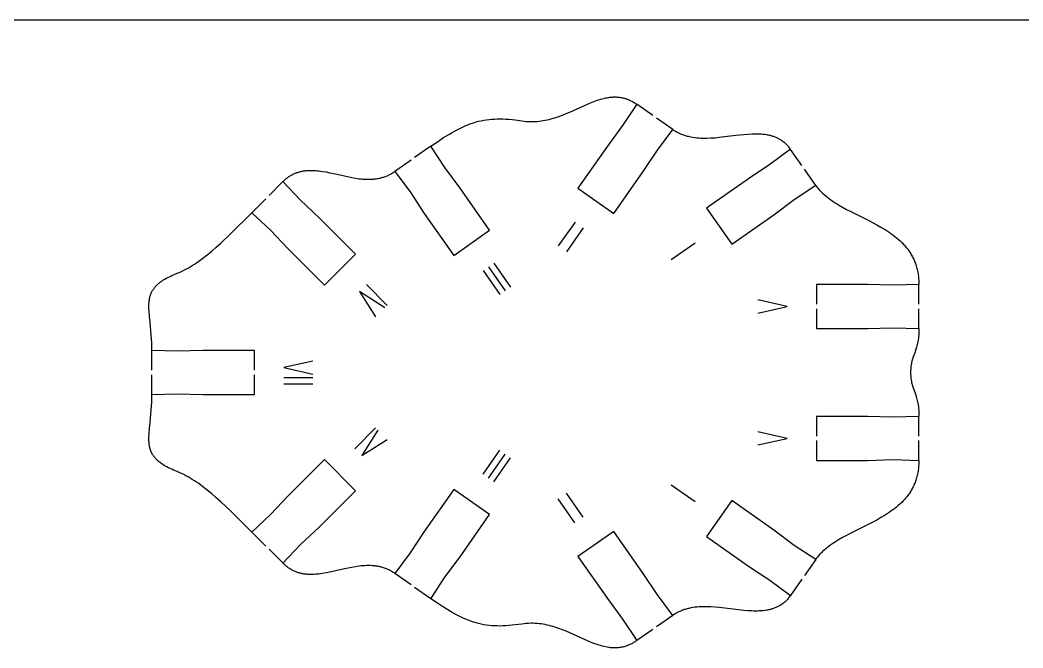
# Model space of a CAD drawing. Extents: x 2 to 222, y 1 to 131.
# Drawn here: x 76.5 to 144.9, y 88.6 to 131.4 of the extents above; entities that cross this region are included whole.
import ezdxf

# ---------------------------------------------------------------- set-up
doc = ezdxf.new("R2010")
doc.units = 0
doc.header["$MEASUREMENT"] = 0
doc.layers.add('DEFAULT', color=18, linetype='CONTINUOUS')

msp = doc.modelspace()

# ---------------------------------------------------------------- linework, layer by layer
at = {"layer": 'DEFAULT', "color": 1}
for p, q in [((209.375, 131.387), (13.675, 131.387)), ((118.545, 125.644), (117.582, 124.183)), ((119.649, 124.868), (118.545, 125.644)), ((121, 123.922), (119.896, 124.698)), ((117.582, 124.183), (116.538, 122.779)), ((119.956, 122.518), (121, 123.926)), ((104.494, 122.783), (103.386, 122.01)), ((105.454, 121.319), (104.49, 122.779)), ((116.538, 122.779), (114.531, 119.911)), ((129.037, 122.568), (127.633, 121.527)), ((129.809, 121.456), (129.037, 122.564)), ((103.143, 121.837), (102.035, 121.061)), ((118.993, 121.058), (119.956, 122.518)), ((106.498, 119.915), (105.454, 121.319)), ((127.633, 121.527), (126.169, 120.564)), ((130.758, 120.105), (129.982, 121.213)), ((102.035, 121.061), (103.079, 119.657)), ((116.986, 118.193), (118.993, 121.058)), ((126.169, 120.564), (123.304, 118.553)), ((94.398, 120.366), (93.445, 119.41)), ((95.6, 119.093), (94.398, 120.366)), ((108.505, 117.047), (106.498, 119.915)), ((114.531, 119.911), (116.986, 118.193)), ((129.294, 119.149), (130.758, 120.112)), ((93.233, 119.199), (92.277, 118.243)), ((103.079, 119.657), (104.042, 118.193)), ((127.89, 118.105), (129.294, 119.149)), ((96.87, 117.89), (95.6, 119.093)), ((123.304, 118.553), (125.026, 116.098)), ((92.277, 118.246), (93.547, 117.043)), ((99.347, 115.417), (96.87, 117.89)), ((104.042, 118.193), (106.05, 115.329)), ((125.026, 116.098), (127.89, 118.105)), ((106.05, 115.329), (108.505, 117.047)), ((93.547, 117.043), (94.75, 115.77)), ((94.75, 115.77), (97.227, 113.297)), ((97.227, 113.297), (99.347, 115.417)), ((134.3, 113.346), (130.801, 113.346)), ((130.801, 113.346), (130.801, 111.995)), ((136.05, 113.297), (134.3, 113.346)), ((137.8, 113.346), (136.05, 113.297)), ((137.8, 111.995), (137.8, 113.346)), ((130.801, 111.695), (130.801, 110.347)), ((137.8, 110.344), (137.8, 111.695)), ((130.801, 110.347), (134.3, 110.347)), ((134.3, 110.347), (136.05, 110.397)), ((136.05, 110.397), (137.8, 110.347)), ((85.451, 107.494), (85.451, 108.845)), ((87.201, 108.795), (85.451, 108.845)), ((88.951, 108.845), (87.201, 108.795)), ((92.45, 108.845), (88.951, 108.845)), ((92.45, 107.494), (92.45, 108.845)), ((85.451, 105.843), (85.451, 107.194)), ((92.45, 105.846), (92.45, 107.194)), ((85.451, 105.846), (87.201, 105.895)), ((87.201, 105.895), (88.951, 105.846)), ((88.951, 105.846), (92.45, 105.846)), ((134.3, 104.347), (130.801, 104.347)), ((130.801, 104.347), (130.801, 102.996)), ((136.05, 104.297), (134.3, 104.347)), ((137.8, 104.347), (136.05, 104.297)), ((137.8, 102.996), (137.8, 104.347)), ((130.801, 102.696), (130.801, 101.348)), ((137.8, 101.345), (137.8, 102.696)), ((97.227, 101.398), (94.75, 98.921)), ((99.347, 99.277), (97.227, 101.398)), ((130.801, 101.348), (134.3, 101.348)), ((134.3, 101.348), (136.05, 101.398)), ((136.05, 101.398), (137.8, 101.348)), ((96.87, 96.801), (99.347, 99.277)), ((106.05, 99.362), (104.042, 96.497)), ((108.505, 97.644), (106.05, 99.362)), ((94.75, 98.921), (93.547, 97.651)), ((125.026, 98.6), (123.304, 96.145)), ((127.89, 96.589), (125.026, 98.6)), ((93.547, 97.651), (92.277, 96.448)), ((106.498, 94.776), (108.505, 97.644)), ((95.6, 95.598), (96.87, 96.801)), ((129.294, 95.548), (127.89, 96.589)), ((93.233, 95.492), (92.277, 96.448)), ((104.042, 96.497), (103.079, 95.037)), ((116.986, 96.501), (114.531, 94.779)), ((118.993, 93.633), (116.986, 96.501)), ((123.304, 96.145), (126.169, 94.134)), ((94.401, 94.324), (93.445, 95.28)), ((94.398, 94.328), (95.6, 95.598)), ((130.758, 94.585), (129.294, 95.548)), ((103.079, 95.037), (102.035, 93.629)), ((105.454, 93.372), (106.498, 94.776)), ((114.531, 94.779), (116.538, 91.915)), ((130.758, 94.585), (129.986, 93.481)), ((126.169, 94.134), (127.633, 93.171)), ((103.143, 92.853), (102.035, 93.629)), ((104.49, 91.911), (105.454, 93.372)), ((119.956, 92.172), (118.993, 93.633)), ((127.633, 93.171), (129.037, 92.13)), ((129.813, 93.234), (129.037, 92.127)), ((104.494, 91.908), (103.386, 92.68)), ((116.538, 91.915), (117.582, 90.507)), ((121, 90.768), (119.956, 92.172)), ((117.582, 90.507), (118.545, 89.047)), ((121.004, 90.768), (119.896, 89.992)), ((119.649, 89.819), (118.545, 89.047))]:
    msp.add_line(p, q, dxfattribs=at)
at = {"layer": 'DEFAULT', "color": 250}
for p, q in [((114.331, 117.61), (113.187, 115.974)), ((114.897, 117.214), (113.753, 115.577)), ((122.529, 116.176), (120.894, 115.03)), ((108.427, 114.549), (109.572, 112.913)), ((108.792, 114.804), (109.937, 113.169)), ((108.062, 114.294), (109.207, 112.658)), ((100.096, 113.335), (101.507, 111.923)), ((94.45, 107.01), (96.447, 107.01)), ((94.45, 106.564), (96.447, 106.564)), ((99.308, 102.145), (100.72, 103.557)), ((108.059, 100.397), (109.204, 102.033)), ((108.424, 100.142), (109.569, 101.778)), ((108.789, 99.886), (109.934, 101.523)), ((122.528, 98.519), (120.893, 99.665)), ((114.328, 97.078), (113.182, 98.713)), ((114.894, 97.475), (113.747, 99.11))]:
    msp.add_line(p, q, dxfattribs=at)
at = {"layer": 'DEFAULT', "color": 1}
for points in [[(110.706, 124.512), (110.859, 124.491), (111.009, 124.476), (111.158, 124.466), (111.306, 124.462), (111.452, 124.462), (111.596, 124.467), (111.739, 124.476), (111.88, 124.489), (112.02, 124.506), (112.159, 124.527), (112.296, 124.552), (112.432, 124.58), (112.567, 124.611), (112.7, 124.646), (112.833, 124.683), (112.964, 124.722), (113.094, 124.764), (113.222, 124.808), (113.477, 124.902), (113.727, 125.002), (113.974, 125.107), (114.929, 125.538), (115.391, 125.739), (115.619, 125.83), (115.846, 125.912), (115.959, 125.949), (116.071, 125.984), (116.183, 126.016), (116.295, 126.045), (116.407, 126.07), (116.519, 126.092), (116.631, 126.11), (116.687, 126.117), (116.742, 126.124), (116.798, 126.129), (116.854, 126.134), (116.91, 126.137), (116.965, 126.139), (117.021, 126.14), (117.077, 126.14), (117.133, 126.139), (117.189, 126.136), (117.244, 126.133), (117.3, 126.128), (117.356, 126.121), (117.412, 126.114), (117.468, 126.105), (117.524, 126.094), (117.58, 126.082), (117.636, 126.069), (117.693, 126.055), (117.749, 126.039), (117.805, 126.021), (117.861, 126.002), (117.918, 125.981), (117.974, 125.959), (118.031, 125.935), (118.088, 125.909), (118.145, 125.882), (118.201, 125.854), (118.258, 125.823), (118.316, 125.791), (118.373, 125.757), (118.43, 125.721), (118.488, 125.683), (118.545, 125.644)], [(104.49, 122.779), (104.938, 123.087), (105.36, 123.364), (105.762, 123.611), (105.955, 123.724), (106.145, 123.83), (106.332, 123.929), (106.515, 124.021), (106.696, 124.106), (106.875, 124.184), (107.052, 124.256), (107.227, 124.322), (107.403, 124.381), (107.577, 124.434), (107.752, 124.481), (107.928, 124.521), (108.104, 124.556), (108.283, 124.585), (108.463, 124.608), (108.645, 124.625), (108.831, 124.637), (109.02, 124.644), (109.213, 124.645), (109.409, 124.641), (109.611, 124.631), (109.818, 124.617), (110.031, 124.598), (110.249, 124.574), (110.706, 124.512)], [(121, 123.926), (121.058, 123.886), (121.117, 123.849), (121.176, 123.812), (121.235, 123.778), (121.295, 123.745), (121.355, 123.713), (121.416, 123.683), (121.477, 123.655), (121.539, 123.627), (121.601, 123.602), (121.663, 123.577), (121.726, 123.554), (121.789, 123.532), (121.853, 123.512), (121.917, 123.493), (121.981, 123.475), (122.046, 123.458), (122.111, 123.443), (122.242, 123.415), (122.374, 123.392), (122.508, 123.373), (122.643, 123.358), (122.778, 123.347), (122.915, 123.339), (123.052, 123.334), (123.19, 123.333), (123.329, 123.334), (123.608, 123.344), (123.889, 123.363), (124.171, 123.389), (125.296, 123.523), (125.849, 123.585), (126.12, 123.608), (126.387, 123.623), (126.519, 123.628), (126.65, 123.63), (126.779, 123.629), (126.907, 123.625), (127.033, 123.617), (127.158, 123.607), (127.281, 123.592), (127.402, 123.574), (127.462, 123.564), (127.521, 123.552), (127.58, 123.539), (127.639, 123.525), (127.697, 123.51), (127.754, 123.494), (127.811, 123.476), (127.868, 123.458), (127.924, 123.438), (127.979, 123.416), (128.034, 123.394), (128.088, 123.37), (128.142, 123.345), (128.195, 123.318), (128.247, 123.29), (128.299, 123.261), (128.35, 123.23), (128.401, 123.197), (128.451, 123.163), (128.5, 123.127), (128.549, 123.09), (128.597, 123.051), (128.644, 123.011), (128.69, 122.969), (128.736, 122.925), (128.781, 122.879), (128.826, 122.832), (128.87, 122.783), (128.912, 122.732), (128.955, 122.679), (128.996, 122.624), (129.037, 122.568)], [(94.398, 120.366), (94.447, 120.415), (94.498, 120.462), (94.548, 120.507), (94.599, 120.55), (94.65, 120.591), (94.702, 120.631), (94.754, 120.669), (94.806, 120.705), (94.858, 120.739), (94.911, 120.772), (94.964, 120.803), (95.017, 120.832), (95.071, 120.86), (95.125, 120.886), (95.179, 120.911), (95.234, 120.934), (95.288, 120.956), (95.343, 120.977), (95.399, 120.996), (95.454, 121.013), (95.51, 121.029), (95.566, 121.044), (95.622, 121.058), (95.679, 121.07), (95.736, 121.081), (95.793, 121.091), (95.85, 121.1), (95.907, 121.108), (95.965, 121.114), (96.023, 121.12), (96.081, 121.124), (96.14, 121.127), (96.257, 121.131), (96.375, 121.131), (96.494, 121.127), (96.613, 121.12), (96.733, 121.11), (96.854, 121.097), (96.976, 121.082), (97.097, 121.064), (97.343, 121.022), (97.59, 120.973), (98.089, 120.863), (98.592, 120.749), (99.097, 120.644), (99.349, 120.6), (99.601, 120.564), (99.727, 120.55), (99.852, 120.539), (99.978, 120.53), (100.103, 120.525), (100.227, 120.523), (100.352, 120.524), (100.475, 120.53), (100.599, 120.54), (100.66, 120.546), (100.722, 120.554), (100.783, 120.562), (100.844, 120.572), (100.906, 120.583), (100.967, 120.596), (101.027, 120.609), (101.088, 120.624), (101.148, 120.64), (101.209, 120.658), (101.269, 120.677), (101.329, 120.697), (101.389, 120.719), (101.449, 120.742), (101.508, 120.767), (101.567, 120.793), (101.627, 120.821), (101.686, 120.85), (101.744, 120.881), (101.803, 120.914), (101.861, 120.948), (101.919, 120.984), (101.977, 121.022), (102.035, 121.061)], [(130.758, 120.112), (130.799, 120.055), (130.841, 119.999), (130.885, 119.944), (130.93, 119.889), (130.976, 119.835), (131.023, 119.782), (131.071, 119.73), (131.121, 119.679), (131.171, 119.628), (131.223, 119.578), (131.329, 119.481), (131.44, 119.385), (131.554, 119.293), (131.672, 119.202), (131.794, 119.114), (131.918, 119.028), (132.046, 118.944), (132.177, 118.862), (132.31, 118.781), (132.583, 118.623), (132.865, 118.47), (133.153, 118.32), (133.741, 118.025), (134.336, 117.727), (134.923, 117.418), (135.21, 117.257), (135.491, 117.088), (135.628, 117.001), (135.763, 116.912), (135.895, 116.82), (136.025, 116.726), (136.152, 116.63), (136.275, 116.531), (136.396, 116.428), (136.513, 116.323), (136.626, 116.215), (136.735, 116.103), (136.788, 116.046), (136.84, 115.988), (136.891, 115.929), (136.941, 115.869), (136.99, 115.808), (137.037, 115.747), (137.084, 115.684), (137.129, 115.62), (137.173, 115.555), (137.216, 115.489), (137.257, 115.422), (137.297, 115.354), (137.336, 115.285), (137.373, 115.215), (137.409, 115.144), (137.444, 115.071), (137.477, 114.997), (137.509, 114.922), (137.539, 114.846), (137.568, 114.769), (137.595, 114.69), (137.62, 114.61), (137.644, 114.529), (137.667, 114.446), (137.687, 114.363), (137.707, 114.277), (137.724, 114.191), (137.74, 114.103), (137.753, 114.013), (137.766, 113.922), (137.776, 113.83), (137.784, 113.736), (137.791, 113.641), (137.796, 113.544), (137.799, 113.446), (137.8, 113.346)], [(87.173, 114.112), (87.324, 114.175), (87.473, 114.242), (87.622, 114.313), (87.77, 114.389), (87.917, 114.468), (88.063, 114.552), (88.209, 114.64), (88.355, 114.733), (88.5, 114.83), (88.646, 114.93), (88.939, 115.145), (89.235, 115.377), (89.536, 115.626), (89.842, 115.892), (90.156, 116.176), (90.811, 116.795), (92.277, 118.246)], [(85.451, 108.845), (85.448, 109.121), (85.44, 109.386), (85.41, 109.887), (85.326, 110.777), (85.286, 111.171), (85.257, 111.536), (85.249, 111.707), (85.247, 111.791), (85.247, 111.872), (85.248, 111.953), (85.25, 112.031), (85.255, 112.109), (85.261, 112.185), (85.27, 112.259), (85.281, 112.332), (85.294, 112.404), (85.301, 112.439), (85.309, 112.475), (85.318, 112.509), (85.327, 112.544), (85.337, 112.578), (85.348, 112.612), (85.359, 112.646), (85.371, 112.679), (85.384, 112.712), (85.397, 112.745), (85.411, 112.778), (85.426, 112.81), (85.442, 112.842), (85.458, 112.874), (85.475, 112.906), (85.494, 112.937), (85.512, 112.968), (85.532, 112.999), (85.553, 113.03), (85.574, 113.06), (85.597, 113.091), (85.62, 113.121), (85.644, 113.151), (85.669, 113.18), (85.695, 113.21), (85.722, 113.239), (85.75, 113.268), (85.779, 113.297), (85.809, 113.326), (85.84, 113.355), (85.872, 113.383), (85.904, 113.411), (85.939, 113.44), (85.974, 113.468), (86.047, 113.523), (86.125, 113.578), (86.207, 113.633), (86.294, 113.687), (86.386, 113.741), (86.483, 113.795), (86.585, 113.848), (86.692, 113.901), (86.804, 113.954), (86.921, 114.007), (87.173, 114.112)], [(137.8, 110.347), (137.798, 110.196), (137.793, 110.054), (137.786, 109.919), (137.776, 109.793), (137.763, 109.673), (137.748, 109.56), (137.731, 109.454), (137.712, 109.353), (137.691, 109.257), (137.669, 109.166), (137.646, 109.08), (137.621, 108.997), (137.57, 108.84), (137.518, 108.692), (137.414, 108.406), (137.39, 108.334), (137.366, 108.26), (137.344, 108.185), (137.324, 108.108), (137.305, 108.027), (137.287, 107.944), (137.272, 107.856), (137.26, 107.765), (137.249, 107.668), (137.242, 107.567), (137.237, 107.459), (137.235, 107.345)], [(137.235, 107.345), (137.237, 107.232), (137.242, 107.125), (137.249, 107.023), (137.26, 106.927), (137.272, 106.835), (137.287, 106.748), (137.305, 106.665), (137.324, 106.585), (137.344, 106.507), (137.366, 106.432), (137.39, 106.359), (137.414, 106.287), (137.518, 106.001), (137.57, 105.853), (137.621, 105.696), (137.646, 105.613), (137.669, 105.526), (137.691, 105.435), (137.712, 105.34), (137.731, 105.239), (137.748, 105.132), (137.763, 105.02), (137.776, 104.901), (137.786, 104.774), (137.793, 104.64), (137.798, 104.498), (137.8, 104.347)], [(87.173, 100.579), (86.921, 100.684), (86.804, 100.737), (86.692, 100.79), (86.585, 100.843), (86.483, 100.897), (86.386, 100.95), (86.294, 101.004), (86.207, 101.059), (86.125, 101.114), (86.047, 101.169), (85.974, 101.225), (85.939, 101.253), (85.904, 101.281), (85.872, 101.309), (85.84, 101.338), (85.809, 101.367), (85.779, 101.395), (85.75, 101.424), (85.722, 101.454), (85.695, 101.483), (85.669, 101.513), (85.644, 101.542), (85.62, 101.572), (85.597, 101.602), (85.574, 101.633), (85.553, 101.663), (85.532, 101.694), (85.512, 101.725), (85.494, 101.756), (85.475, 101.787), (85.458, 101.819), (85.442, 101.851), (85.426, 101.883), (85.411, 101.915), (85.397, 101.948), (85.384, 101.981), (85.371, 102.014), (85.359, 102.047), (85.348, 102.081), (85.337, 102.115), (85.327, 102.149), (85.318, 102.184), (85.309, 102.219), (85.301, 102.254), (85.294, 102.289), (85.281, 102.361), (85.27, 102.434), (85.261, 102.509), (85.255, 102.585), (85.25, 102.662), (85.248, 102.741), (85.247, 102.821), (85.247, 102.903), (85.249, 102.986), (85.257, 103.158), (85.286, 103.522), (85.326, 103.916), (85.41, 104.805), (85.44, 105.305), (85.448, 105.57), (85.451, 105.846)], [(137.8, 101.348), (137.799, 101.248), (137.796, 101.15), (137.791, 101.053), (137.784, 100.958), (137.776, 100.864), (137.766, 100.772), (137.753, 100.681), (137.74, 100.592), (137.724, 100.504), (137.707, 100.417), (137.687, 100.332), (137.667, 100.248), (137.644, 100.165), (137.62, 100.084), (137.595, 100.004), (137.568, 99.926), (137.539, 99.848), (137.509, 99.772), (137.477, 99.697), (137.444, 99.623), (137.409, 99.551), (137.373, 99.48), (137.336, 99.409), (137.297, 99.34), (137.257, 99.272), (137.216, 99.205), (137.173, 99.139), (137.129, 99.075), (137.084, 99.011), (137.037, 98.948), (136.99, 98.886), (136.941, 98.825), (136.891, 98.766), (136.84, 98.707), (136.788, 98.649), (136.735, 98.592), (136.626, 98.48), (136.513, 98.372), (136.396, 98.267), (136.275, 98.165), (136.152, 98.065), (136.025, 97.969), (135.895, 97.875), (135.763, 97.784), (135.628, 97.695), (135.491, 97.608), (135.21, 97.439), (134.923, 97.278), (134.336, 96.969), (133.741, 96.672), (133.153, 96.377), (132.865, 96.227), (132.583, 96.074), (132.31, 95.917), (132.177, 95.836), (132.046, 95.753), (131.918, 95.669), (131.794, 95.583), (131.672, 95.495), (131.554, 95.405), (131.44, 95.312), (131.329, 95.217), (131.223, 95.119), (131.171, 95.069), (131.121, 95.019), (131.071, 94.967), (131.023, 94.915), (130.976, 94.862), (130.93, 94.809), (130.885, 94.754), (130.841, 94.699), (130.799, 94.642), (130.758, 94.585)], [(92.277, 96.448), (90.811, 97.897), (90.156, 98.516), (89.842, 98.799), (89.536, 99.065), (89.235, 99.314), (88.939, 99.546), (88.646, 99.76), (88.5, 99.861), (88.355, 99.958), (88.209, 100.05), (88.063, 100.138), (87.917, 100.222), (87.77, 100.302), (87.622, 100.378), (87.473, 100.449), (87.324, 100.516), (87.173, 100.579)], [(102.035, 93.629), (101.977, 93.669), (101.919, 93.707), (101.861, 93.743), (101.803, 93.777), (101.744, 93.809), (101.686, 93.84), (101.627, 93.87), (101.567, 93.898), (101.508, 93.924), (101.449, 93.949), (101.389, 93.972), (101.329, 93.994), (101.269, 94.014), (101.209, 94.033), (101.148, 94.05), (101.088, 94.067), (101.027, 94.081), (100.967, 94.095), (100.906, 94.107), (100.844, 94.118), (100.783, 94.128), (100.722, 94.137), (100.66, 94.145), (100.599, 94.151), (100.475, 94.161), (100.352, 94.166), (100.227, 94.168), (100.103, 94.166), (99.978, 94.161), (99.852, 94.152), (99.727, 94.141), (99.601, 94.126), (99.349, 94.091), (99.097, 94.047), (98.592, 93.942), (98.089, 93.828), (97.59, 93.718), (97.343, 93.669), (97.097, 93.627), (96.976, 93.61), (96.854, 93.594), (96.733, 93.581), (96.613, 93.572), (96.494, 93.565), (96.375, 93.561), (96.257, 93.561), (96.14, 93.565), (96.081, 93.568), (96.023, 93.573), (95.965, 93.578), (95.907, 93.585), (95.85, 93.592), (95.793, 93.601), (95.736, 93.611), (95.679, 93.622), (95.622, 93.635), (95.566, 93.648), (95.51, 93.663), (95.454, 93.68), (95.399, 93.697), (95.343, 93.716), (95.288, 93.737), (95.234, 93.759), (95.179, 93.782), (95.125, 93.807), (95.071, 93.833), (95.017, 93.861), (94.964, 93.891), (94.911, 93.922), (94.858, 93.955), (94.806, 93.989), (94.754, 94.025), (94.702, 94.063), (94.65, 94.103), (94.599, 94.144), (94.548, 94.187), (94.498, 94.232), (94.447, 94.279), (94.398, 94.328)], [(110.706, 90.179), (110.249, 90.117), (110.031, 90.093), (109.818, 90.074), (109.611, 90.059), (109.409, 90.05), (109.213, 90.046), (109.02, 90.047), (108.831, 90.053), (108.645, 90.065), (108.463, 90.083), (108.283, 90.106), (108.104, 90.135), (107.928, 90.169), (107.752, 90.21), (107.577, 90.257), (107.403, 90.31), (107.227, 90.369), (107.052, 90.434), (106.875, 90.506), (106.696, 90.585), (106.515, 90.67), (106.332, 90.762), (106.145, 90.861), (105.955, 90.967), (105.762, 91.08), (105.36, 91.327), (104.938, 91.604), (104.49, 91.911)], [(129.037, 92.13), (128.996, 92.073), (128.955, 92.019), (128.912, 91.966), (128.87, 91.915), (128.826, 91.865), (128.781, 91.818), (128.736, 91.772), (128.69, 91.728), (128.644, 91.686), (128.597, 91.646), (128.549, 91.607), (128.5, 91.569), (128.451, 91.534), (128.401, 91.5), (128.35, 91.467), (128.299, 91.436), (128.247, 91.406), (128.195, 91.378), (128.142, 91.352), (128.088, 91.326), (128.034, 91.302), (127.979, 91.28), (127.924, 91.259), (127.868, 91.239), (127.811, 91.22), (127.754, 91.202), (127.697, 91.186), (127.639, 91.171), (127.58, 91.157), (127.521, 91.144), (127.462, 91.132), (127.402, 91.122), (127.281, 91.103), (127.158, 91.089), (127.033, 91.078), (126.907, 91.071), (126.779, 91.067), (126.65, 91.066), (126.519, 91.067), (126.387, 91.072), (126.12, 91.087), (125.849, 91.11), (125.296, 91.171), (124.171, 91.306), (123.889, 91.331), (123.608, 91.35), (123.329, 91.36), (123.19, 91.362), (123.052, 91.36), (122.915, 91.356), (122.778, 91.348), (122.643, 91.336), (122.508, 91.321), (122.374, 91.302), (122.242, 91.279), (122.111, 91.251), (122.046, 91.236), (121.981, 91.219), (121.917, 91.201), (121.853, 91.182), (121.789, 91.162), (121.726, 91.14), (121.663, 91.117), (121.601, 91.093), (121.539, 91.067), (121.477, 91.04), (121.416, 91.011), (121.355, 90.981), (121.295, 90.949), (121.235, 90.916), (121.176, 90.882), (121.117, 90.846), (121.058, 90.808), (121, 90.768)], [(118.545, 89.047), (118.488, 89.007), (118.43, 88.97), (118.373, 88.934), (118.316, 88.9), (118.258, 88.868), (118.201, 88.837), (118.145, 88.808), (118.088, 88.781), (118.031, 88.756), (117.974, 88.732), (117.918, 88.71), (117.861, 88.689), (117.805, 88.67), (117.749, 88.652), (117.693, 88.636), (117.636, 88.621), (117.58, 88.608), (117.524, 88.596), (117.468, 88.586), (117.412, 88.577), (117.356, 88.569), (117.3, 88.563), (117.244, 88.558), (117.189, 88.554), (117.133, 88.552), (117.077, 88.551), (117.021, 88.55), (116.965, 88.551), (116.91, 88.554), (116.854, 88.557), (116.798, 88.561), (116.742, 88.567), (116.687, 88.573), (116.631, 88.581), (116.519, 88.599), (116.407, 88.621), (116.295, 88.646), (116.183, 88.675), (116.071, 88.707), (115.959, 88.741), (115.846, 88.779), (115.619, 88.861), (115.391, 88.952), (114.929, 89.153), (113.974, 89.584), (113.727, 89.689), (113.477, 89.789), (113.222, 89.882), (113.094, 89.927), (112.964, 89.969), (112.833, 90.008), (112.7, 90.045), (112.567, 90.079), (112.432, 90.111), (112.296, 90.139), (112.159, 90.163), (112.02, 90.184), (111.88, 90.202), (111.739, 90.215), (111.596, 90.224), (111.452, 90.229), (111.306, 90.229), (111.158, 90.224), (111.009, 90.215), (110.859, 90.2), (110.706, 90.179)]]:
    msp.add_lwpolyline(points, dxfattribs=at)
at = {"layer": 'DEFAULT', "color": 250}
for points in [[(101.35, 111.765), (99.623, 112.862), (100.72, 111.135)], [(126.805, 111.4), (128.802, 111.845), (126.805, 112.29)], [(96.447, 108.123), (94.45, 107.678), (96.447, 107.232)], [(100.878, 103.399), (99.781, 101.673), (101.508, 102.769)], [(126.805, 102.4), (128.802, 102.846), (126.805, 103.291)]]:
    msp.add_lwpolyline(points, dxfattribs=at)

doc.saveas('drawing.dxf')
